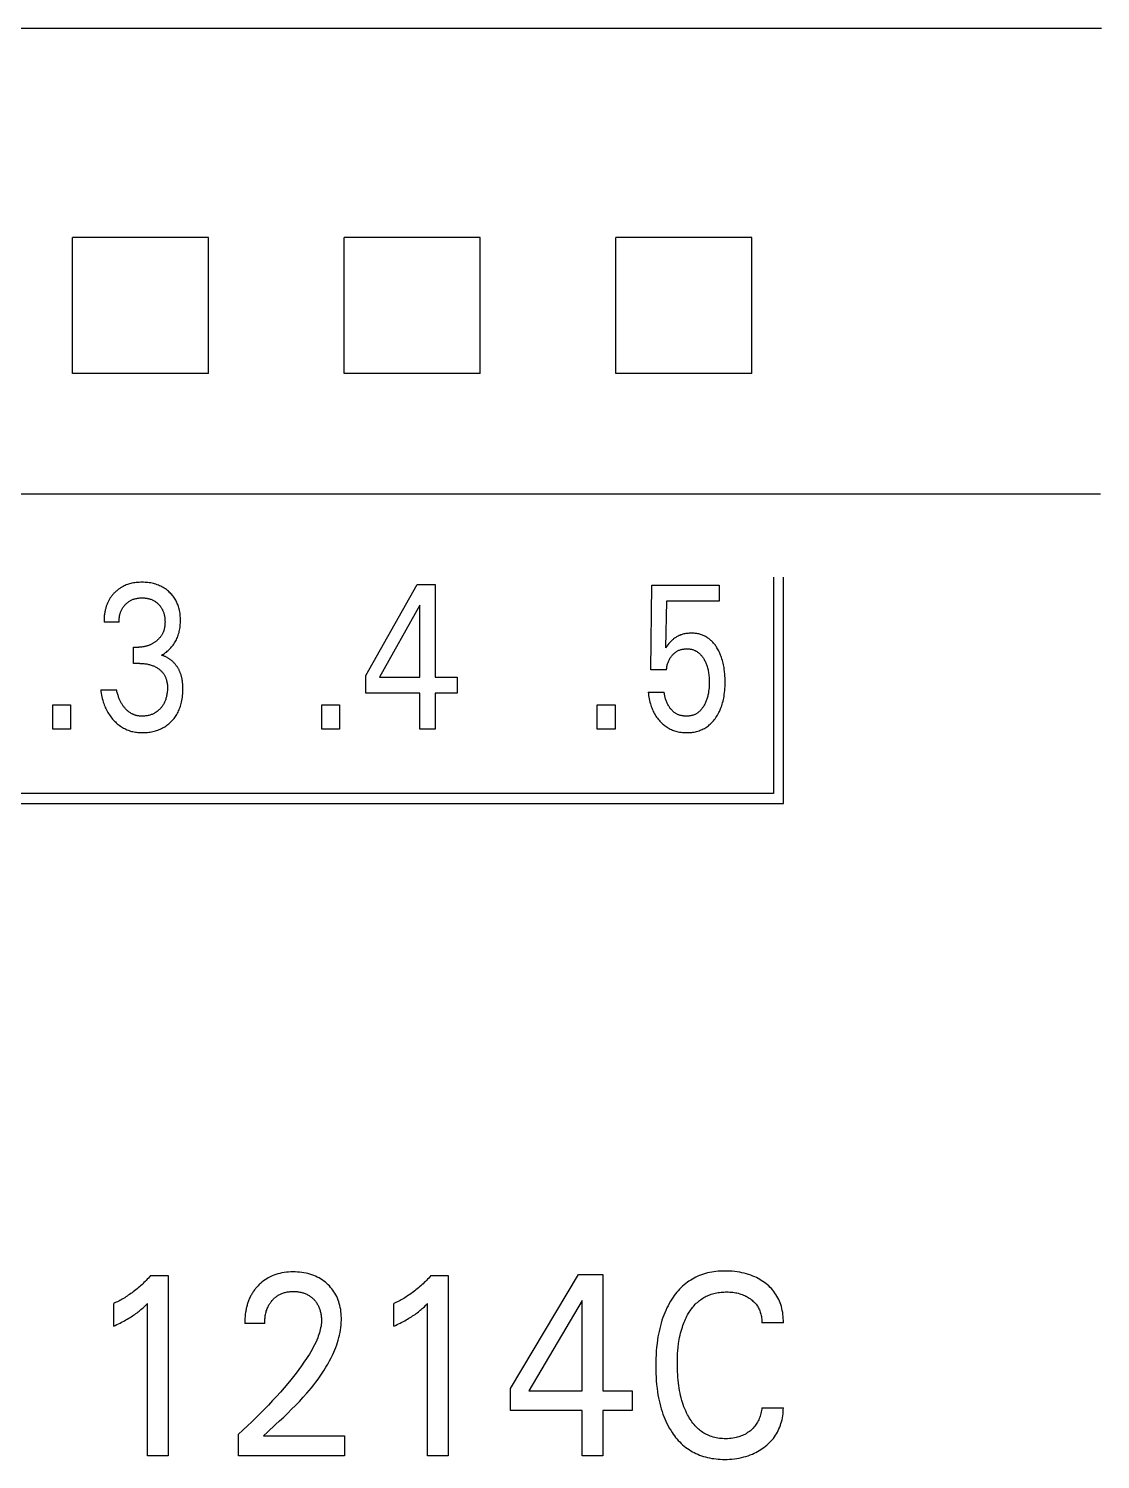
# Model space of a CAD drawing. Extents: x 867151 to 1787449, y -2071112 to -1028603.
# Drawn here: x 871199.21 to 871211.05, y -1032657.17 to -1032641.38 of the extents above; entities that cross this region are included whole.
import ezdxf

# ---------------------------------------------------------------- set-up
doc = ezdxf.new("R2010")
doc.units = 0
doc.header["$LTSCALE"] = 4
doc.header["$MEASUREMENT"] = 0
doc.layers.get('0').update_dxf_attribs({"linetype": 'CONTINUOUS'})
doc.layers.add('20000_FRONT_O', color=7, linetype='CONTINUOUS')

# ---------------------------------------------------------------- blocks, each defined once
blk = doc.blocks.new('CPU')
at = {"layer": '20000_FRONT_O', "color": 7, "linetype": 'Continuous'}
for p, q in [((82834.571, 11059.249), (82782.058, 11059.248)), ((82824.71, 11056.944), (82823.206, 11056.944)), ((82827.71, 11056.944), (82826.206, 11056.944)), ((82830.71, 11056.944), (82829.206, 11056.944)), ((82824.71, 11055.441), (82823.206, 11055.441)), ((82827.71, 11055.441), (82826.206, 11055.441)), ((82830.71, 11055.441), (82829.206, 11055.441)), ((82834.558, 11054.109), (82782.058, 11054.109)), ((82826.448, 11052.106), (82827.012, 11053.113)), ((82827.012, 11053.113), (82827.214, 11053.113)), ((82827.214, 11053.113), (82827.214, 11052.087)), ((82829.595, 11052.168), (82829.606, 11053.103)), ((82829.606, 11053.103), (82830.347, 11053.103)), ((82830.347, 11053.103), (82830.347, 11052.929)), ((82830.948, 11053.193), (82830.948, 11050.803)), ((82831.058, 11050.693), (82831.058, 11053.193)), ((82829.767, 11052.929), (82829.757, 11052.414)), ((82830.347, 11052.929), (82829.767, 11052.929)), ((82827.043, 11052.885), (82826.597, 11052.087)), ((82827.043, 11052.087), (82827.043, 11052.885)), ((82823.722, 11052.696), (82823.556, 11052.696)), ((82823.882, 11052.241), (82823.882, 11052.42)), ((82823.882, 11052.42), (82823.939, 11052.42)), ((82823.952, 11052.241), (82823.882, 11052.241)), ((82829.767, 11052.168), (82829.595, 11052.168)), ((82823.519, 11051.949), (82823.694, 11051.949)), ((82826.448, 11051.913), (82826.448, 11052.106)), ((82826.597, 11052.087), (82827.043, 11052.087)), ((82827.214, 11052.087), (82827.456, 11052.087)), ((82827.456, 11052.087), (82827.456, 11051.913)), ((82827.043, 11051.913), (82826.448, 11051.913)), ((82827.043, 11051.513), (82827.043, 11051.913)), ((82827.214, 11051.913), (82827.214, 11051.513)), ((82827.456, 11051.913), (82827.214, 11051.913)), ((82829.566, 11051.924), (82829.741, 11051.924)), ((82822.989, 11051.513), (82822.989, 11051.782)), ((82822.989, 11051.782), (82823.186, 11051.782)), ((82823.186, 11051.782), (82823.186, 11051.513)), ((82825.96, 11051.513), (82825.96, 11051.782)), ((82825.96, 11051.782), (82826.157, 11051.782)), ((82826.157, 11051.782), (82826.157, 11051.513)), ((82829.002, 11051.513), (82829.002, 11051.782)), ((82829.002, 11051.782), (82829.2, 11051.782)), ((82829.2, 11051.782), (82829.2, 11051.513)), ((82823.186, 11051.513), (82822.989, 11051.513)), ((82826.157, 11051.513), (82825.96, 11051.513)), ((82827.214, 11051.513), (82827.043, 11051.513)), ((82829.2, 11051.513), (82829.002, 11051.513)), ((82813.358, 11050.693), (82831.058, 11050.693)), ((82830.948, 11050.803), (82813.468, 11050.803)), ((82824.07, 11045.481), (82824.263, 11045.481)), ((82824.263, 11045.481), (82824.263, 11043.493)), ((82827.164, 11045.481), (82827.357, 11045.481)), ((82827.357, 11045.481), (82827.357, 11043.493)), ((82828.046, 11044.234), (82828.795, 11045.493)), ((82828.795, 11045.493), (82829.064, 11045.493)), ((82829.064, 11045.493), (82829.064, 11044.211)), ((82823.663, 11044.924), (82823.663, 11045.174)), ((82824.035, 11043.493), (82824.035, 11045.172)), ((82826.757, 11044.924), (82826.757, 11045.174)), ((82827.129, 11043.493), (82827.129, 11045.172)), ((82828.836, 11045.208), (82828.245, 11044.211)), ((82828.836, 11044.211), (82828.836, 11045.208)), ((82825.33, 11044.952), (82825.11, 11044.952)), ((82831.058, 11044.962), (82830.819, 11044.962)), ((82828.046, 11043.993), (82828.046, 11044.234)), ((82828.245, 11044.211), (82828.836, 11044.211)), ((82829.064, 11044.211), (82829.386, 11044.211)), ((82829.386, 11044.211), (82829.386, 11043.993)), ((82828.836, 11043.993), (82828.046, 11043.993)), ((82828.836, 11043.493), (82828.836, 11043.993)), ((82829.064, 11043.993), (82829.064, 11043.493)), ((82829.386, 11043.993), (82829.064, 11043.993)), ((82830.819, 11044.023), (82831.058, 11044.023)), ((82825.317, 11043.711), (82825.361, 11043.753)), ((82825.04, 11043.493), (82825.04, 11043.732)), ((82825.317, 11043.711), (82826.212, 11043.711)), ((82826.212, 11043.711), (82826.212, 11043.493)), ((82824.263, 11043.493), (82824.035, 11043.493)), ((82826.212, 11043.493), (82825.04, 11043.493)), ((82827.357, 11043.493), (82827.129, 11043.493)), ((82829.064, 11043.493), (82828.836, 11043.493))]:
    blk.add_line(p, q, dxfattribs=at)
for points in [[(82823.206, 11055.441), (82823.208, 11055.94), (82823.208, 11056.446), (82823.206, 11056.944)], [(82824.71, 11055.441), (82824.708, 11055.94), (82824.708, 11056.446), (82824.71, 11056.944)], [(82826.206, 11055.441), (82826.208, 11055.94), (82826.208, 11056.446), (82826.206, 11056.944)], [(82827.71, 11055.441), (82827.708, 11055.94), (82827.708, 11056.446), (82827.71, 11056.944)], [(82829.206, 11055.441), (82829.208, 11055.94), (82829.208, 11056.446), (82829.206, 11056.944)], [(82830.71, 11055.441), (82830.708, 11055.94), (82830.708, 11056.446), (82830.71, 11056.944)], [(82823.751, 11053.082), (82823.744, 11053.078), (82823.737, 11053.073), (82823.73, 11053.069), (82823.723, 11053.064), (82823.716, 11053.059), (82823.709, 11053.054), (82823.703, 11053.049), (82823.696, 11053.043), (82823.69, 11053.038), (82823.684, 11053.032), (82823.678, 11053.026), (82823.672, 11053.021), (82823.666, 11053.015), (82823.66, 11053.009), (82823.655, 11053.003), (82823.65, 11052.996), (82823.645, 11052.99), (82823.639, 11052.984), (82823.635, 11052.977), (82823.63, 11052.97), (82823.625, 11052.964), (82823.621, 11052.957), (82823.617, 11052.95), (82823.612, 11052.943), (82823.608, 11052.935), (82823.604, 11052.928), (82823.601, 11052.92), (82823.597, 11052.912), (82823.594, 11052.904), (82823.59, 11052.896), (82823.587, 11052.888), (82823.584, 11052.88), (82823.581, 11052.872), (82823.579, 11052.864), (82823.576, 11052.856), (82823.574, 11052.848), (82823.572, 11052.839), (82823.57, 11052.831), (82823.568, 11052.821), (82823.566, 11052.81), (82823.564, 11052.8), (82823.562, 11052.79), (82823.561, 11052.78), (82823.559, 11052.769), (82823.558, 11052.759), (82823.557, 11052.748), (82823.557, 11052.738), (82823.556, 11052.728), (82823.556, 11052.717), (82823.556, 11052.707), (82823.556, 11052.696)], [(82824.19, 11052.331), (82824.201, 11052.337), (82824.212, 11052.344), (82824.223, 11052.351), (82824.233, 11052.359), (82824.244, 11052.366), (82824.254, 11052.375), (82824.264, 11052.383), (82824.274, 11052.392), (82824.283, 11052.402), (82824.293, 11052.411), (82824.302, 11052.422), (82824.31, 11052.432), (82824.319, 11052.443), (82824.327, 11052.454), (82824.334, 11052.466), (82824.341, 11052.477), (82824.348, 11052.489), (82824.355, 11052.502), (82824.361, 11052.514), (82824.366, 11052.527), (82824.371, 11052.54), (82824.376, 11052.553), (82824.38, 11052.567), (82824.384, 11052.58), (82824.387, 11052.594), (82824.39, 11052.608), (82824.393, 11052.623), (82824.395, 11052.638), (82824.397, 11052.654), (82824.398, 11052.669), (82824.399, 11052.684), (82824.4, 11052.699), (82824.4, 11052.714), (82824.4, 11052.731), (82824.399, 11052.747), (82824.398, 11052.763), (82824.397, 11052.779), (82824.395, 11052.795), (82824.392, 11052.811), (82824.389, 11052.826), (82824.385, 11052.842), (82824.382, 11052.855), (82824.378, 11052.867), (82824.374, 11052.879), (82824.37, 11052.891), (82824.365, 11052.903), (82824.359, 11052.915), (82824.354, 11052.927), (82824.347, 11052.938), (82824.341, 11052.949), (82824.334, 11052.96), (82824.327, 11052.971), (82824.319, 11052.981), (82824.311, 11052.991), (82824.303, 11053.001), (82824.294, 11053.01), (82824.286, 11053.019), (82824.276, 11053.028), (82824.267, 11053.037), (82824.256, 11053.046), (82824.244, 11053.055), (82824.233, 11053.063), (82824.221, 11053.071), (82824.209, 11053.078), (82824.196, 11053.085), (82824.183, 11053.092), (82824.17, 11053.098), (82824.157, 11053.104), (82824.143, 11053.109), (82824.129, 11053.114), (82824.115, 11053.118), (82824.101, 11053.122), (82824.087, 11053.125), (82824.072, 11053.128), (82824.056, 11053.131), (82824.04, 11053.133), (82824.025, 11053.134), (82824.009, 11053.135), (82823.993, 11053.136), (82823.977, 11053.136), (82823.961, 11053.136), (82823.945, 11053.135), (82823.929, 11053.134), (82823.912, 11053.133), (82823.896, 11053.131), (82823.88, 11053.128), (82823.864, 11053.125), (82823.851, 11053.122), (82823.839, 11053.118), (82823.826, 11053.115), (82823.814, 11053.11), (82823.802, 11053.106), (82823.79, 11053.101), (82823.778, 11053.096), (82823.766, 11053.09), (82823.751, 11053.082)], [(82823.722, 11052.696), (82823.722, 11052.705), (82823.722, 11052.714), (82823.722, 11052.723), (82823.723, 11052.732), (82823.724, 11052.741), (82823.725, 11052.75), (82823.727, 11052.759), (82823.728, 11052.767), (82823.73, 11052.776), (82823.732, 11052.784), (82823.734, 11052.792), (82823.737, 11052.799), (82823.739, 11052.807), (82823.742, 11052.815), (82823.745, 11052.822), (82823.749, 11052.829), (82823.752, 11052.836), (82823.756, 11052.844), (82823.76, 11052.85), (82823.764, 11052.857), (82823.769, 11052.863), (82823.774, 11052.869), (82823.778, 11052.875), (82823.783, 11052.881), (82823.789, 11052.887), (82823.794, 11052.893), (82823.8, 11052.898), (82823.805, 11052.903), (82823.811, 11052.909), (82823.817, 11052.913), (82823.824, 11052.918), (82823.83, 11052.923), (82823.837, 11052.927), (82823.843, 11052.931), (82823.85, 11052.935), (82823.857, 11052.938), (82823.864, 11052.942), (82823.872, 11052.945), (82823.879, 11052.948), (82823.886, 11052.95), (82823.894, 11052.953), (82823.901, 11052.955), (82823.909, 11052.957), (82823.917, 11052.958), (82823.925, 11052.96), (82823.934, 11052.961), (82823.942, 11052.962), (82823.95, 11052.963), (82823.959, 11052.964), (82823.967, 11052.964), (82823.976, 11052.964), (82823.984, 11052.964), (82823.993, 11052.964), (82824.001, 11052.963), (82824.01, 11052.962), (82824.018, 11052.961), (82824.027, 11052.96), (82824.035, 11052.958), (82824.044, 11052.957), (82824.051, 11052.955), (82824.059, 11052.953), (82824.067, 11052.95), (82824.074, 11052.948), (82824.082, 11052.945), (82824.089, 11052.942), (82824.096, 11052.938), (82824.103, 11052.935), (82824.11, 11052.931), (82824.117, 11052.927), (82824.123, 11052.923), (82824.129, 11052.918), (82824.136, 11052.913), (82824.142, 11052.909), (82824.148, 11052.903), (82824.153, 11052.898), (82824.159, 11052.893), (82824.164, 11052.887), (82824.169, 11052.881), (82824.174, 11052.876), (82824.179, 11052.87), (82824.184, 11052.863), (82824.188, 11052.857), (82824.192, 11052.85), (82824.196, 11052.844), (82824.2, 11052.837), (82824.203, 11052.829), (82824.206, 11052.822), (82824.209, 11052.814), (82824.212, 11052.807), (82824.215, 11052.799), (82824.217, 11052.791), (82824.219, 11052.784), (82824.221, 11052.776), (82824.223, 11052.767), (82824.225, 11052.758), (82824.226, 11052.749), (82824.227, 11052.74), (82824.228, 11052.731), (82824.229, 11052.721), (82824.229, 11052.712), (82824.23, 11052.703), (82824.23, 11052.694)], [(82824.23, 11052.694), (82824.229, 11052.687), (82824.229, 11052.679), (82824.229, 11052.672), (82824.228, 11052.665), (82824.227, 11052.657), (82824.226, 11052.65), (82824.225, 11052.642), (82824.224, 11052.635), (82824.222, 11052.628), (82824.221, 11052.621), (82824.219, 11052.614), (82824.217, 11052.607), (82824.215, 11052.601), (82824.213, 11052.595), (82824.211, 11052.589), (82824.208, 11052.584), (82824.205, 11052.578), (82824.203, 11052.572), (82824.2, 11052.566), (82824.197, 11052.561), (82824.193, 11052.555), (82824.19, 11052.55), (82824.186, 11052.544), (82824.183, 11052.539), (82824.179, 11052.534), (82824.175, 11052.528), (82824.17, 11052.523), (82824.166, 11052.518), (82824.162, 11052.514), (82824.157, 11052.509), (82824.152, 11052.504), (82824.148, 11052.5), (82824.143, 11052.495), (82824.138, 11052.491), (82824.133, 11052.487), (82824.127, 11052.482), (82824.122, 11052.478), (82824.116, 11052.474), (82824.11, 11052.47), (82824.104, 11052.466), (82824.098, 11052.463), (82824.092, 11052.459), (82824.086, 11052.456), (82824.08, 11052.452), (82824.074, 11052.449), (82824.067, 11052.446), (82824.06, 11052.443), (82824.053, 11052.44), (82824.046, 11052.438), (82824.039, 11052.435), (82824.032, 11052.433), (82824.024, 11052.431), (82824.017, 11052.429), (82824.01, 11052.427), (82824.002, 11052.426), (82823.994, 11052.424), (82823.986, 11052.423), (82823.979, 11052.422), (82823.971, 11052.421), (82823.963, 11052.42), (82823.955, 11052.42), (82823.947, 11052.42), (82823.939, 11052.42)], [(82830.408, 11052.149), (82830.404, 11052.178), (82830.402, 11052.194), (82830.399, 11052.21), (82830.396, 11052.226), (82830.392, 11052.242), (82830.388, 11052.258), (82830.384, 11052.274), (82830.379, 11052.29), (82830.374, 11052.305), (82830.37, 11052.318), (82830.365, 11052.33), (82830.36, 11052.342), (82830.355, 11052.355), (82830.35, 11052.367), (82830.344, 11052.378), (82830.338, 11052.39), (82830.331, 11052.402), (82830.324, 11052.413), (82830.319, 11052.422), (82830.313, 11052.431), (82830.307, 11052.44), (82830.3, 11052.448), (82830.293, 11052.457), (82830.287, 11052.465), (82830.279, 11052.473), (82830.272, 11052.481), (82830.264, 11052.488), (82830.257, 11052.495), (82830.249, 11052.502), (82830.241, 11052.509), (82830.233, 11052.515), (82830.225, 11052.52), (82830.216, 11052.526), (82830.208, 11052.531), (82830.199, 11052.536), (82830.19, 11052.541), (82830.182, 11052.545), (82830.172, 11052.549), (82830.163, 11052.553), (82830.154, 11052.556), (82830.144, 11052.559), (82830.134, 11052.562), (82830.124, 11052.565), (82830.113, 11052.567), (82830.103, 11052.569), (82830.093, 11052.57), (82830.082, 11052.572), (82830.072, 11052.573), (82830.061, 11052.573), (82830.051, 11052.574), (82830.04, 11052.574), (82830.029, 11052.574), (82830.017, 11052.573), (82830.005, 11052.572), (82829.993, 11052.571), (82829.982, 11052.569), (82829.97, 11052.567), (82829.958, 11052.565), (82829.949, 11052.563), (82829.94, 11052.56), (82829.931, 11052.557), (82829.922, 11052.554), (82829.913, 11052.55), (82829.904, 11052.547), (82829.895, 11052.542), (82829.886, 11052.538), (82829.878, 11052.533), (82829.87, 11052.528), (82829.862, 11052.523), (82829.854, 11052.518), (82829.846, 11052.512), (82829.839, 11052.506), (82829.832, 11052.5), (82829.825, 11052.493), (82829.814, 11052.483), (82829.804, 11052.472), (82829.792, 11052.459), (82829.781, 11052.446), (82829.769, 11052.43), (82829.757, 11052.414)], [(82824.422, 11052.046), (82824.42, 11052.054), (82824.419, 11052.061), (82824.418, 11052.069), (82824.416, 11052.077), (82824.414, 11052.084), (82824.413, 11052.092), (82824.411, 11052.1), (82824.408, 11052.107), (82824.406, 11052.115), (82824.404, 11052.122), (82824.401, 11052.13), (82824.398, 11052.136), (82824.396, 11052.143), (82824.393, 11052.149), (82824.39, 11052.156), (82824.387, 11052.162), (82824.384, 11052.168), (82824.381, 11052.175), (82824.377, 11052.181), (82824.374, 11052.187), (82824.37, 11052.193), (82824.366, 11052.199), (82824.362, 11052.205), (82824.358, 11052.21), (82824.354, 11052.216), (82824.35, 11052.222), (82824.346, 11052.227), (82824.341, 11052.233), (82824.336, 11052.238), (82824.332, 11052.243), (82824.327, 11052.249), (82824.322, 11052.254), (82824.317, 11052.258), (82824.312, 11052.263), (82824.307, 11052.267), (82824.302, 11052.272), (82824.297, 11052.276), (82824.291, 11052.28), (82824.286, 11052.284), (82824.28, 11052.288), (82824.275, 11052.292), (82824.269, 11052.296), (82824.263, 11052.299), (82824.258, 11052.303), (82824.252, 11052.306), (82824.246, 11052.309), (82824.24, 11052.312), (82824.234, 11052.315), (82824.228, 11052.318), (82824.221, 11052.321), (82824.215, 11052.323), (82824.209, 11052.325), (82824.202, 11052.327), (82824.196, 11052.329), (82824.19, 11052.331)], [(82829.767, 11052.168), (82829.767, 11052.178), (82829.769, 11052.187), (82829.77, 11052.197), (82829.772, 11052.207), (82829.774, 11052.216), (82829.776, 11052.226), (82829.779, 11052.235), (82829.781, 11052.244), (82829.784, 11052.252), (82829.788, 11052.261), (82829.791, 11052.269), (82829.795, 11052.277), (82829.799, 11052.285), (82829.803, 11052.293), (82829.808, 11052.3), (82829.812, 11052.307), (82829.817, 11052.314), (82829.823, 11052.321), (82829.828, 11052.328), (82829.834, 11052.334), (82829.84, 11052.34), (82829.846, 11052.346), (82829.852, 11052.351), (82829.858, 11052.356), (82829.864, 11052.361), (82829.87, 11052.366), (82829.877, 11052.37), (82829.884, 11052.374), (82829.89, 11052.378), (82829.897, 11052.382), (82829.904, 11052.385), (82829.911, 11052.388), (82829.919, 11052.39), (82829.926, 11052.393), (82829.934, 11052.395), (82829.941, 11052.397), (82829.949, 11052.398), (82829.957, 11052.399), (82829.965, 11052.4), (82829.973, 11052.401), (82829.982, 11052.401), (82829.99, 11052.402), (82829.997, 11052.401), (82830.005, 11052.401), (82830.013, 11052.401), (82830.02, 11052.4), (82830.028, 11052.399), (82830.036, 11052.397), (82830.043, 11052.396), (82830.05, 11052.394), (82830.058, 11052.392), (82830.065, 11052.389), (82830.072, 11052.387), (82830.079, 11052.384), (82830.085, 11052.381), (82830.092, 11052.377), (82830.098, 11052.374), (82830.104, 11052.37), (82830.111, 11052.366), (82830.117, 11052.361), (82830.122, 11052.357), (82830.128, 11052.352), (82830.135, 11052.346), (82830.141, 11052.34), (82830.147, 11052.333), (82830.153, 11052.327), (82830.158, 11052.32), (82830.164, 11052.313), (82830.169, 11052.305), (82830.174, 11052.298), (82830.178, 11052.29), (82830.183, 11052.282), (82830.188, 11052.273), (82830.193, 11052.264), (82830.197, 11052.255), (82830.201, 11052.246), (82830.205, 11052.236), (82830.209, 11052.227), (82830.212, 11052.217), (82830.216, 11052.205), (82830.22, 11052.193), (82830.223, 11052.181), (82830.226, 11052.169), (82830.228, 11052.157), (82830.23, 11052.144), (82830.232, 11052.132), (82830.234, 11052.118), (82830.236, 11052.104), (82830.237, 11052.089), (82830.238, 11052.075), (82830.239, 11052.061), (82830.239, 11052.047), (82830.239, 11052.033), (82830.239, 11052.017), (82830.239, 11052.001), (82830.238, 11051.985), (82830.237, 11051.969), (82830.235, 11051.953)], [(82823.952, 11052.241), (82823.963, 11052.24), (82823.974, 11052.24), (82823.985, 11052.239), (82823.995, 11052.239), (82824.006, 11052.237), (82824.017, 11052.236), (82824.028, 11052.234), (82824.038, 11052.232), (82824.047, 11052.23), (82824.057, 11052.228), (82824.067, 11052.225), (82824.076, 11052.222), (82824.086, 11052.219), (82824.095, 11052.215), (82824.104, 11052.212), (82824.113, 11052.208), (82824.121, 11052.203), (82824.13, 11052.199), (82824.138, 11052.194), (82824.146, 11052.189), (82824.154, 11052.184), (82824.161, 11052.179), (82824.167, 11052.174), (82824.173, 11052.169), (82824.179, 11052.164), (82824.185, 11052.159), (82824.19, 11052.153), (82824.196, 11052.148), (82824.201, 11052.142), (82824.206, 11052.136), (82824.211, 11052.129), (82824.215, 11052.123), (82824.219, 11052.116), (82824.223, 11052.11), (82824.227, 11052.103), (82824.231, 11052.096), (82824.234, 11052.089), (82824.237, 11052.082), (82824.24, 11052.075), (82824.242, 11052.067), (82824.245, 11052.06), (82824.247, 11052.051), (82824.249, 11052.041), (82824.251, 11052.032), (82824.253, 11052.023), (82824.254, 11052.013), (82824.255, 11052.004), (82824.255, 11051.994), (82824.256, 11051.985), (82824.256, 11051.975), (82824.256, 11051.963), (82824.256, 11051.952), (82824.255, 11051.94), (82824.254, 11051.928), (82824.253, 11051.916), (82824.251, 11051.905), (82824.249, 11051.893), (82824.247, 11051.881), (82824.245, 11051.872), (82824.243, 11051.863), (82824.24, 11051.854), (82824.237, 11051.845), (82824.234, 11051.836), (82824.231, 11051.828), (82824.228, 11051.819), (82824.224, 11051.811), (82824.22, 11051.802), (82824.216, 11051.795), (82824.211, 11051.787), (82824.207, 11051.78), (82824.202, 11051.772), (82824.197, 11051.765), (82824.191, 11051.758), (82824.186, 11051.751), (82824.18, 11051.745), (82824.174, 11051.738), (82824.168, 11051.732), (82824.161, 11051.726), (82824.155, 11051.72), (82824.148, 11051.714), (82824.141, 11051.708), (82824.133, 11051.703), (82824.126, 11051.698), (82824.118, 11051.693), (82824.11, 11051.689), (82824.102, 11051.685), (82824.094, 11051.681), (82824.086, 11051.678), (82824.078, 11051.675), (82824.069, 11051.672), (82824.06, 11051.669), (82824.052, 11051.667), (82824.042, 11051.664), (82824.033, 11051.662), (82824.023, 11051.661), (82824.013, 11051.66), (82824.004, 11051.659), (82823.994, 11051.658), (82823.984, 11051.658), (82823.975, 11051.658)], [(82829.566, 11051.924), (82829.568, 11051.905), (82829.57, 11051.887), (82829.573, 11051.868), (82829.576, 11051.849), (82829.58, 11051.831), (82829.584, 11051.812), (82829.589, 11051.794), (82829.594, 11051.78), (82829.599, 11051.766), (82829.604, 11051.751), (82829.609, 11051.738), (82829.615, 11051.724), (82829.621, 11051.71), (82829.628, 11051.697), (82829.635, 11051.684), (82829.643, 11051.671), (82829.65, 11051.659), (82829.658, 11051.648), (82829.667, 11051.636), (82829.675, 11051.625), (82829.685, 11051.614), (82829.694, 11051.603), (82829.704, 11051.593), (82829.713, 11051.584), (82829.723, 11051.575), (82829.733, 11051.566), (82829.743, 11051.558), (82829.754, 11051.55), (82829.764, 11051.542), (82829.775, 11051.535), (82829.786, 11051.528), (82829.798, 11051.522), (82829.809, 11051.516), (82829.821, 11051.51), (82829.833, 11051.505), (82829.845, 11051.501), (82829.857, 11051.496), (82829.869, 11051.493), (82829.882, 11051.489), (82829.897, 11051.486), (82829.912, 11051.483), (82829.928, 11051.48), (82829.943, 11051.479), (82829.959, 11051.477), (82829.974, 11051.476), (82829.99, 11051.476), (82830.004, 11051.476), (82830.018, 11051.477), (82830.031, 11051.478), (82830.045, 11051.479), (82830.059, 11051.481), (82830.073, 11051.483), (82830.086, 11051.486), (82830.1, 11051.489), (82830.113, 11051.493), (82830.126, 11051.497), (82830.138, 11051.502), (82830.15, 11051.506), (82830.162, 11051.512), (82830.173, 11051.517), (82830.185, 11051.523), (82830.196, 11051.53), (82830.207, 11051.537), (82830.218, 11051.544), (82830.229, 11051.552), (82830.239, 11051.561), (82830.249, 11051.57), (82830.259, 11051.579), (82830.269, 11051.588), (82830.278, 11051.598), (82830.287, 11051.608), (82830.295, 11051.619), (82830.304, 11051.629), (82830.313, 11051.642), (82830.322, 11051.656), (82830.33, 11051.669), (82830.338, 11051.683), (82830.345, 11051.697), (82830.352, 11051.711), (82830.359, 11051.726), (82830.365, 11051.74), (82830.371, 11051.757), (82830.377, 11051.773), (82830.382, 11051.79), (82830.387, 11051.806), (82830.391, 11051.823), (82830.395, 11051.84), (82830.399, 11051.857), (82830.402, 11051.874), (82830.405, 11051.896), (82830.408, 11051.919), (82830.41, 11051.941), (82830.412, 11051.963), (82830.413, 11051.986), (82830.414, 11052.008), (82830.414, 11052.031), (82830.414, 11052.054), (82830.413, 11052.078), (82830.412, 11052.102), (82830.41, 11052.125), (82830.408, 11052.149)], [(82823.519, 11051.949), (82823.522, 11051.93), (82823.525, 11051.91), (82823.529, 11051.891), (82823.533, 11051.871), (82823.537, 11051.852), (82823.543, 11051.833), (82823.548, 11051.814), (82823.553, 11051.799), (82823.559, 11051.784), (82823.564, 11051.77), (82823.57, 11051.755), (82823.577, 11051.741), (82823.584, 11051.727), (82823.591, 11051.713), (82823.599, 11051.699), (82823.606, 11051.686), (82823.615, 11051.674), (82823.623, 11051.661), (82823.632, 11051.649), (82823.641, 11051.637), (82823.651, 11051.626), (82823.661, 11051.615), (82823.671, 11051.604), (82823.681, 11051.594), (82823.691, 11051.584), (82823.702, 11051.575), (82823.713, 11051.565), (82823.724, 11051.557), (82823.736, 11051.548), (82823.748, 11051.54), (82823.76, 11051.533), (82823.771, 11051.526), (82823.784, 11051.52), (82823.796, 11051.514), (82823.808, 11051.508), (82823.821, 11051.503), (82823.834, 11051.498), (82823.847, 11051.494), (82823.86, 11051.49), (82823.874, 11051.487), (82823.888, 11051.484), (82823.902, 11051.482), (82823.916, 11051.48), (82823.93, 11051.478), (82823.944, 11051.477), (82823.959, 11051.477), (82823.973, 11051.476), (82823.988, 11051.476), (82824.004, 11051.477), (82824.019, 11051.478), (82824.035, 11051.479), (82824.05, 11051.481), (82824.065, 11051.483), (82824.08, 11051.486), (82824.095, 11051.489), (82824.109, 11051.492), (82824.123, 11051.496), (82824.136, 11051.5), (82824.15, 11051.505), (82824.163, 11051.51), (82824.176, 11051.515), (82824.189, 11051.521), (82824.201, 11051.528), (82824.214, 11051.534), (82824.226, 11051.541), (82824.237, 11051.549), (82824.249, 11051.557), (82824.26, 11051.565), (82824.271, 11051.574), (82824.281, 11051.583), (82824.291, 11051.592), (82824.301, 11051.602), (82824.311, 11051.612), (82824.32, 11051.622), (82824.329, 11051.633), (82824.337, 11051.644), (82824.345, 11051.655), (82824.353, 11051.666), (82824.36, 11051.678), (82824.367, 11051.69), (82824.374, 11051.703), (82824.38, 11051.716), (82824.386, 11051.729), (82824.391, 11051.743), (82824.396, 11051.757), (82824.401, 11051.77), (82824.405, 11051.784), (82824.409, 11051.798), (82824.412, 11051.813), (82824.416, 11051.831), (82824.419, 11051.849), (82824.422, 11051.867), (82824.424, 11051.886), (82824.426, 11051.904), (82824.427, 11051.922), (82824.427, 11051.941), (82824.427, 11051.959), (82824.427, 11051.977), (82824.427, 11051.994), (82824.425, 11052.011), (82824.424, 11052.029), (82824.422, 11052.046)], [(82823.975, 11051.658), (82823.968, 11051.658), (82823.961, 11051.658), (82823.954, 11051.659), (82823.948, 11051.659), (82823.941, 11051.66), (82823.934, 11051.661), (82823.927, 11051.662), (82823.921, 11051.663), (82823.914, 11051.665), (82823.907, 11051.667), (82823.902, 11051.668), (82823.896, 11051.67), (82823.89, 11051.672), (82823.884, 11051.675), (82823.879, 11051.677), (82823.873, 11051.679), (82823.868, 11051.682), (82823.863, 11051.685), (82823.857, 11051.688), (82823.852, 11051.691), (82823.847, 11051.694), (82823.841, 11051.698), (82823.835, 11051.702), (82823.83, 11051.706), (82823.824, 11051.71), (82823.819, 11051.715), (82823.813, 11051.72), (82823.808, 11051.724), (82823.803, 11051.729), (82823.798, 11051.734), (82823.793, 11051.739), (82823.788, 11051.745), (82823.783, 11051.751), (82823.778, 11051.757), (82823.773, 11051.764), (82823.768, 11051.77), (82823.763, 11051.777), (82823.759, 11051.783), (82823.755, 11051.79), (82823.75, 11051.797), (82823.746, 11051.804), (82823.742, 11051.812), (82823.738, 11051.819), (82823.734, 11051.827), (82823.731, 11051.835), (82823.727, 11051.843), (82823.724, 11051.851), (82823.721, 11051.859), (82823.717, 11051.867), (82823.714, 11051.877), (82823.711, 11051.887), (82823.707, 11051.897), (82823.704, 11051.908), (82823.702, 11051.918), (82823.699, 11051.928), (82823.697, 11051.939), (82823.694, 11051.949)], [(82830.235, 11051.953), (82830.232, 11051.933), (82830.231, 11051.922), (82830.229, 11051.911), (82830.227, 11051.9), (82830.224, 11051.89), (82830.222, 11051.879), (82830.219, 11051.868), (82830.216, 11051.857), (82830.213, 11051.847), (82830.209, 11051.837), (82830.206, 11051.827), (82830.202, 11051.818), (82830.198, 11051.809), (82830.194, 11051.799), (82830.189, 11051.79), (82830.184, 11051.781), (82830.179, 11051.772), (82830.175, 11051.765), (82830.171, 11051.758), (82830.166, 11051.752), (82830.161, 11051.745), (82830.156, 11051.738), (82830.151, 11051.732), (82830.146, 11051.726), (82830.141, 11051.72), (82830.135, 11051.714), (82830.129, 11051.709), (82830.124, 11051.704), (82830.118, 11051.7), (82830.113, 11051.696), (82830.107, 11051.692), (82830.102, 11051.688), (82830.096, 11051.685), (82830.09, 11051.681), (82830.084, 11051.678), (82830.078, 11051.675), (82830.072, 11051.673), (82830.066, 11051.67), (82830.058, 11051.668), (82830.051, 11051.666), (82830.043, 11051.664), (82830.036, 11051.662), (82830.028, 11051.661), (82830.021, 11051.66), (82830.013, 11051.659), (82830.005, 11051.658), (82829.997, 11051.658), (82829.99, 11051.658), (82829.982, 11051.658), (82829.975, 11051.658), (82829.968, 11051.658), (82829.96, 11051.659), (82829.953, 11051.66), (82829.946, 11051.661), (82829.939, 11051.662), (82829.931, 11051.664), (82829.924, 11051.665), (82829.917, 11051.667), (82829.91, 11051.67), (82829.904, 11051.672), (82829.897, 11051.674), (82829.89, 11051.677), (82829.884, 11051.68), (82829.877, 11051.684), (82829.871, 11051.687), (82829.865, 11051.691), (82829.858, 11051.696), (82829.852, 11051.7), (82829.846, 11051.705), (82829.84, 11051.71), (82829.835, 11051.715), (82829.829, 11051.72), (82829.824, 11051.726), (82829.819, 11051.732), (82829.814, 11051.738), (82829.809, 11051.744), (82829.805, 11051.75), (82829.8, 11051.756), (82829.796, 11051.763), (82829.792, 11051.769), (82829.788, 11051.776), (82829.783, 11051.785), (82829.779, 11051.793), (82829.774, 11051.802), (82829.77, 11051.811), (82829.767, 11051.82), (82829.763, 11051.829), (82829.76, 11051.839), (82829.757, 11051.848), (82829.754, 11051.857), (82829.752, 11051.867), (82829.749, 11051.876), (82829.747, 11051.886), (82829.745, 11051.895), (82829.744, 11051.905), (82829.742, 11051.914), (82829.741, 11051.924)], [(82824.07, 11045.481), (82824.058, 11045.468), (82824.047, 11045.455), (82824.034, 11045.442), (82824.022, 11045.429), (82824.01, 11045.417), (82823.997, 11045.405), (82823.985, 11045.392), (82823.972, 11045.38), (82823.959, 11045.369), (82823.946, 11045.357), (82823.933, 11045.346), (82823.92, 11045.335), (82823.906, 11045.324), (82823.893, 11045.314), (82823.879, 11045.303), (82823.866, 11045.293), (82823.852, 11045.283), (82823.838, 11045.273), (82823.824, 11045.264), (82823.81, 11045.254), (82823.797, 11045.246), (82823.784, 11045.238), (82823.771, 11045.23), (82823.758, 11045.222), (82823.744, 11045.215), (82823.731, 11045.208), (82823.718, 11045.2), (82823.704, 11045.193), (82823.69, 11045.187), (82823.677, 11045.18), (82823.663, 11045.174)], [(82825.361, 11043.753), (82825.451, 11043.836), (82825.495, 11043.878), (82825.54, 11043.92), (82825.584, 11043.963), (82825.627, 11044.006), (82825.67, 11044.049), (82825.713, 11044.093), (82825.754, 11044.138), (82825.795, 11044.183), (82825.821, 11044.213), (82825.846, 11044.244), (82825.871, 11044.275), (82825.895, 11044.306), (82825.919, 11044.338), (82825.942, 11044.37), (82825.965, 11044.403), (82825.986, 11044.436), (82826.007, 11044.47), (82826.027, 11044.504), (82826.046, 11044.539), (82826.064, 11044.574), (82826.082, 11044.61), (82826.093, 11044.636), (82826.104, 11044.663), (82826.115, 11044.689), (82826.125, 11044.716), (82826.134, 11044.743), (82826.142, 11044.77), (82826.15, 11044.797), (82826.156, 11044.825), (82826.162, 11044.852), (82826.167, 11044.88), (82826.171, 11044.908), (82826.174, 11044.936), (82826.176, 11044.964), (82826.177, 11044.992), (82826.177, 11045.015), (82826.176, 11045.038), (82826.175, 11045.061), (82826.172, 11045.085), (82826.169, 11045.107), (82826.164, 11045.13), (82826.159, 11045.153), (82826.154, 11045.173), (82826.148, 11045.193), (82826.141, 11045.212), (82826.133, 11045.232), (82826.125, 11045.25), (82826.116, 11045.269), (82826.106, 11045.287), (82826.095, 11045.304), (82826.083, 11045.32), (82826.071, 11045.336), (82826.058, 11045.352), (82826.045, 11045.367), (82826.031, 11045.381), (82826.016, 11045.395), (82826, 11045.408), (82825.983, 11045.421), (82825.966, 11045.434), (82825.948, 11045.445), (82825.93, 11045.456), (82825.911, 11045.466), (82825.891, 11045.475), (82825.871, 11045.483), (82825.85, 11045.491), (82825.829, 11045.497), (82825.808, 11045.503), (82825.787, 11045.508), (82825.763, 11045.513), (82825.739, 11045.516), (82825.716, 11045.519), (82825.692, 11045.521), (82825.668, 11045.522), (82825.644, 11045.522), (82825.619, 11045.522), (82825.594, 11045.521), (82825.57, 11045.518), (82825.545, 11045.515), (82825.521, 11045.511), (82825.497, 11045.506), (82825.475, 11045.501), (82825.453, 11045.494), (82825.432, 11045.486), (82825.411, 11045.478), (82825.391, 11045.468), (82825.37, 11045.458), (82825.352, 11045.447), (82825.334, 11045.436), (82825.317, 11045.423), (82825.3, 11045.41), (82825.283, 11045.396)], [(82827.164, 11045.481), (82827.152, 11045.468), (82827.141, 11045.455), (82827.128, 11045.442), (82827.116, 11045.429), (82827.104, 11045.417), (82827.091, 11045.405), (82827.079, 11045.392), (82827.066, 11045.38), (82827.053, 11045.369), (82827.04, 11045.357), (82827.027, 11045.346), (82827.014, 11045.335), (82827, 11045.324), (82826.987, 11045.314), (82826.973, 11045.303), (82826.96, 11045.293), (82826.946, 11045.283), (82826.932, 11045.273), (82826.918, 11045.264), (82826.904, 11045.254), (82826.891, 11045.246), (82826.878, 11045.238), (82826.865, 11045.23), (82826.852, 11045.222), (82826.838, 11045.215), (82826.825, 11045.208), (82826.812, 11045.2), (82826.798, 11045.193), (82826.784, 11045.187), (82826.771, 11045.18), (82826.757, 11045.174)], [(82831.058, 11044.962), (82831.058, 11044.985), (82831.057, 11045.008), (82831.056, 11045.03), (82831.053, 11045.053), (82831.05, 11045.075), (82831.046, 11045.097), (82831.041, 11045.12), (82831.035, 11045.141), (82831.029, 11045.161), (82831.022, 11045.18), (82831.014, 11045.2), (82831.006, 11045.218), (82830.997, 11045.237), (82830.987, 11045.255), (82830.976, 11045.272), (82830.965, 11045.289), (82830.953, 11045.306), (82830.94, 11045.322), (82830.926, 11045.338), (82830.911, 11045.352), (82830.896, 11045.367), (82830.881, 11045.38), (82830.865, 11045.394), (82830.848, 11045.406), (82830.831, 11045.418), (82830.814, 11045.429), (82830.796, 11045.44), (82830.778, 11045.45), (82830.76, 11045.459), (82830.741, 11045.468), (82830.722, 11045.476), (82830.698, 11045.485), (82830.674, 11045.494), (82830.65, 11045.501), (82830.625, 11045.508), (82830.6, 11045.513), (82830.575, 11045.518), (82830.548, 11045.523), (82830.52, 11045.526), (82830.492, 11045.529), (82830.464, 11045.531), (82830.437, 11045.532), (82830.409, 11045.532), (82830.385, 11045.532), (82830.361, 11045.531), (82830.337, 11045.529), (82830.313, 11045.527), (82830.29, 11045.524), (82830.266, 11045.52), (82830.243, 11045.516), (82830.22, 11045.511), (82830.196, 11045.505), (82830.174, 11045.498), (82830.153, 11045.491), (82830.132, 11045.483), (82830.112, 11045.474), (82830.092, 11045.465), (82830.072, 11045.455), (82830.053, 11045.444), (82830.034, 11045.433), (82830.015, 11045.421), (82829.997, 11045.408), (82829.98, 11045.395), (82829.962, 11045.38), (82829.945, 11045.365), (82829.928, 11045.349), (82829.912, 11045.332), (82829.896, 11045.315), (82829.881, 11045.298), (82829.867, 11045.28), (82829.853, 11045.261), (82829.839, 11045.242), (82829.827, 11045.223), (82829.812, 11045.199), (82829.797, 11045.174), (82829.784, 11045.149), (82829.771, 11045.124), (82829.759, 11045.098), (82829.748, 11045.072), (82829.737, 11045.045), (82829.728, 11045.019), (82829.717, 11044.989), (82829.708, 11044.958), (82829.7, 11044.928), (82829.692, 11044.897), (82829.685, 11044.866), (82829.679, 11044.835), (82829.673, 11044.804), (82829.668, 11044.772), (82829.663, 11044.731), (82829.658, 11044.69), (82829.654, 11044.649), (82829.652, 11044.607), (82829.65, 11044.566), (82829.649, 11044.525), (82829.648, 11044.483)], [(82825.283, 11045.396), (82825.274, 11045.387), (82825.264, 11045.378), (82825.257, 11045.37), (82825.25, 11045.363), (82825.243, 11045.355), (82825.236, 11045.347), (82825.23, 11045.34), (82825.223, 11045.331), (82825.217, 11045.323), (82825.211, 11045.315), (82825.205, 11045.306), (82825.199, 11045.298), (82825.194, 11045.289), (82825.188, 11045.28), (82825.183, 11045.271), (82825.178, 11045.262), (82825.173, 11045.253), (82825.169, 11045.243), (82825.164, 11045.233), (82825.16, 11045.223), (82825.156, 11045.214), (82825.152, 11045.203), (82825.148, 11045.193), (82825.144, 11045.183), (82825.141, 11045.173), (82825.138, 11045.163), (82825.135, 11045.152), (82825.132, 11045.142), (82825.129, 11045.131), (82825.127, 11045.121), (82825.124, 11045.109), (82825.122, 11045.097), (82825.12, 11045.085), (82825.118, 11045.073), (82825.116, 11045.061), (82825.115, 11045.049), (82825.114, 11045.037), (82825.113, 11045.025), (82825.112, 11045.013), (82825.111, 11045.001), (82825.11, 11044.989), (82825.11, 11044.977), (82825.11, 11044.965), (82825.11, 11044.952)], [(82823.663, 11044.924), (82823.68, 11044.932), (82823.698, 11044.941), (82823.715, 11044.949), (82823.733, 11044.958), (82823.75, 11044.967), (82823.767, 11044.976), (82823.783, 11044.984), (82823.798, 11044.992), (82823.813, 11045.001), (82823.828, 11045.01), (82823.843, 11045.019), (82823.857, 11045.028), (82823.87, 11045.036), (82823.883, 11045.045), (82823.896, 11045.054), (82823.908, 11045.063), (82823.92, 11045.072), (82823.933, 11045.081), (82823.943, 11045.09), (82823.954, 11045.099), (82823.964, 11045.107), (82823.976, 11045.117), (82823.987, 11045.127), (82823.999, 11045.138), (82824.017, 11045.155), (82824.035, 11045.172)], [(82825.33, 11044.952), (82825.33, 11044.965), (82825.331, 11044.978), (82825.331, 11044.991), (82825.332, 11045.004), (82825.334, 11045.016), (82825.335, 11045.029), (82825.337, 11045.042), (82825.34, 11045.054), (82825.342, 11045.066), (82825.345, 11045.077), (82825.348, 11045.088), (82825.352, 11045.099), (82825.355, 11045.109), (82825.359, 11045.12), (82825.364, 11045.13), (82825.369, 11045.141), (82825.373, 11045.149), (82825.377, 11045.158), (82825.382, 11045.166), (82825.387, 11045.174), (82825.393, 11045.182), (82825.398, 11045.19), (82825.404, 11045.197), (82825.41, 11045.205), (82825.416, 11045.212), (82825.423, 11045.219), (82825.429, 11045.225), (82825.436, 11045.231), (82825.443, 11045.238), (82825.45, 11045.243), (82825.457, 11045.249), (82825.465, 11045.255), (82825.472, 11045.26), (82825.48, 11045.265), (82825.488, 11045.269), (82825.496, 11045.274), (82825.504, 11045.278), (82825.512, 11045.281), (82825.521, 11045.285), (82825.529, 11045.288), (82825.538, 11045.291), (82825.547, 11045.294), (82825.556, 11045.296), (82825.566, 11045.299), (82825.577, 11045.301), (82825.588, 11045.303), (82825.599, 11045.304), (82825.61, 11045.305), (82825.621, 11045.306), (82825.632, 11045.307), (82825.644, 11045.307), (82825.654, 11045.307), (82825.665, 11045.306), (82825.676, 11045.306), (82825.687, 11045.305), (82825.697, 11045.304), (82825.708, 11045.302), (82825.719, 11045.3), (82825.729, 11045.298), (82825.739, 11045.296), (82825.748, 11045.293), (82825.758, 11045.29), (82825.767, 11045.287), (82825.776, 11045.283), (82825.785, 11045.279), (82825.794, 11045.275), (82825.803, 11045.271), (82825.812, 11045.266), (82825.82, 11045.261), (82825.828, 11045.256), (82825.836, 11045.251), (82825.843, 11045.245), (82825.851, 11045.239), (82825.858, 11045.233), (82825.865, 11045.226), (82825.872, 11045.22), (82825.878, 11045.213), (82825.884, 11045.206), (82825.89, 11045.199), (82825.896, 11045.191), (82825.901, 11045.184), (82825.907, 11045.176), (82825.911, 11045.168), (82825.916, 11045.16), (82825.921, 11045.152), (82825.925, 11045.143), (82825.929, 11045.134), (82825.932, 11045.125), (82825.936, 11045.116), (82825.939, 11045.107), (82825.942, 11045.097), (82825.944, 11045.088), (82825.947, 11045.079), (82825.949, 11045.068), (82825.951, 11045.057), (82825.953, 11045.046), (82825.954, 11045.035), (82825.955, 11045.025), (82825.956, 11045.014), (82825.957, 11045.003), (82825.957, 11044.992), (82825.957, 11044.981)], [(82826.757, 11044.924), (82826.774, 11044.932), (82826.792, 11044.941), (82826.809, 11044.949), (82826.827, 11044.958), (82826.844, 11044.967), (82826.861, 11044.976), (82826.876, 11044.984), (82826.892, 11044.992), (82826.907, 11045.001), (82826.922, 11045.01), (82826.936, 11045.019), (82826.951, 11045.028), (82826.964, 11045.036), (82826.977, 11045.045), (82826.99, 11045.054), (82827.002, 11045.063), (82827.014, 11045.072), (82827.027, 11045.081), (82827.037, 11045.09), (82827.048, 11045.099), (82827.058, 11045.107), (82827.07, 11045.117), (82827.081, 11045.127), (82827.093, 11045.138), (82827.111, 11045.155), (82827.129, 11045.172)], [(82829.895, 11044.688), (82829.901, 11044.731), (82829.904, 11044.754), (82829.908, 11044.777), (82829.912, 11044.8), (82829.917, 11044.823), (82829.922, 11044.846), (82829.928, 11044.869), (82829.935, 11044.892), (82829.942, 11044.914), (82829.947, 11044.932), (82829.954, 11044.949), (82829.961, 11044.966), (82829.968, 11044.983), (82829.975, 11045), (82829.983, 11045.017), (82829.992, 11045.034), (82830, 11045.05), (82830.01, 11045.066), (82830.018, 11045.079), (82830.027, 11045.092), (82830.035, 11045.105), (82830.045, 11045.118), (82830.054, 11045.13), (82830.064, 11045.142), (82830.075, 11045.154), (82830.085, 11045.165), (82830.096, 11045.176), (82830.108, 11045.186), (82830.119, 11045.197), (82830.131, 11045.206), (82830.143, 11045.215), (82830.155, 11045.223), (82830.167, 11045.231), (82830.18, 11045.239), (82830.193, 11045.246), (82830.206, 11045.253), (82830.219, 11045.259), (82830.233, 11045.265), (82830.247, 11045.27), (82830.26, 11045.275), (82830.276, 11045.28), (82830.291, 11045.284), (82830.306, 11045.288), (82830.322, 11045.291), (82830.338, 11045.294), (82830.353, 11045.296), (82830.369, 11045.298), (82830.385, 11045.299), (82830.401, 11045.3), (82830.417, 11045.301), (82830.433, 11045.301), (82830.449, 11045.301), (82830.466, 11045.3), (82830.482, 11045.299), (82830.498, 11045.297), (82830.515, 11045.295), (82830.531, 11045.293), (82830.545, 11045.29), (82830.56, 11045.286), (82830.575, 11045.282), (82830.589, 11045.278), (82830.603, 11045.273), (82830.617, 11045.267), (82830.631, 11045.261), (82830.644, 11045.255), (82830.656, 11045.248), (82830.669, 11045.241), (82830.681, 11045.233), (82830.693, 11045.225), (82830.703, 11045.217), (82830.713, 11045.209), (82830.722, 11045.201), (82830.731, 11045.193), (82830.74, 11045.184), (82830.748, 11045.175), (82830.756, 11045.165), (82830.763, 11045.155), (82830.77, 11045.145), (82830.776, 11045.135), (82830.782, 11045.124), (82830.788, 11045.113), (82830.793, 11045.102), (82830.798, 11045.091), (82830.802, 11045.079), (82830.805, 11045.068), (82830.809, 11045.055), (82830.812, 11045.042), (82830.815, 11045.029), (82830.817, 11045.016), (82830.818, 11045.002), (82830.819, 11044.989), (82830.819, 11044.976), (82830.819, 11044.962)], [(82825.957, 11044.981), (82825.956, 11044.962), (82825.954, 11044.943), (82825.952, 11044.924), (82825.948, 11044.905), (82825.944, 11044.887), (82825.94, 11044.868), (82825.934, 11044.85), (82825.929, 11044.831), (82825.922, 11044.813), (82825.916, 11044.795), (82825.905, 11044.768), (82825.893, 11044.742), (82825.88, 11044.716), (82825.867, 11044.69), (82825.853, 11044.664), (82825.838, 11044.639), (82825.823, 11044.615), (82825.808, 11044.59), (82825.792, 11044.566), (82825.764, 11044.525), (82825.736, 11044.485), (82825.707, 11044.445), (82825.678, 11044.406), (82825.648, 11044.368), (82825.617, 11044.33), (82825.586, 11044.292), (82825.544, 11044.243), (82825.503, 11044.195), (82825.46, 11044.148), (82825.417, 11044.101), (82825.372, 11044.053), (82825.327, 11044.006), (82825.281, 11043.96), (82825.235, 11043.914), (82825.187, 11043.868), (82825.139, 11043.822), (82825.089, 11043.777), (82825.04, 11043.732)], [(82830.819, 11044.023), (82830.818, 11044.007), (82830.815, 11043.992), (82830.813, 11043.977), (82830.809, 11043.961), (82830.806, 11043.946), (82830.801, 11043.931), (82830.796, 11043.917), (82830.791, 11043.903), (82830.786, 11043.89), (82830.78, 11043.878), (82830.773, 11043.865), (82830.766, 11043.853), (82830.758, 11043.841), (82830.75, 11043.829), (82830.742, 11043.818), (82830.733, 11043.808), (82830.724, 11043.797), (82830.714, 11043.787), (82830.704, 11043.778), (82830.693, 11043.769), (82830.682, 11043.76), (82830.67, 11043.752), (82830.658, 11043.744), (82830.646, 11043.736), (82830.633, 11043.729), (82830.62, 11043.722), (82830.607, 11043.716), (82830.593, 11043.711), (82830.578, 11043.705), (82830.564, 11043.701), (82830.549, 11043.697), (82830.535, 11043.693), (82830.52, 11043.69), (82830.5, 11043.687), (82830.481, 11043.684), (82830.461, 11043.682), (82830.442, 11043.681), (82830.422, 11043.681), (82830.404, 11043.681), (82830.387, 11043.682), (82830.369, 11043.683), (82830.351, 11043.685), (82830.334, 11043.688), (82830.316, 11043.691), (82830.299, 11043.695), (82830.282, 11043.699), (82830.265, 11043.704), (82830.249, 11043.71), (82830.235, 11043.716), (82830.221, 11043.722), (82830.207, 11043.729), (82830.194, 11043.736), (82830.181, 11043.743), (82830.168, 11043.751), (82830.155, 11043.76), (82830.143, 11043.769), (82830.131, 11043.778), (82830.119, 11043.788), (82830.108, 11043.798), (82830.095, 11043.811), (82830.083, 11043.824), (82830.071, 11043.838), (82830.059, 11043.852), (82830.048, 11043.867), (82830.038, 11043.882), (82830.028, 11043.897), (82830.018, 11043.913), (82830.009, 11043.929), (82830, 11043.945), (82829.989, 11043.967), (82829.979, 11043.989), (82829.969, 11044.011), (82829.96, 11044.034), (82829.952, 11044.057), (82829.944, 11044.08), (82829.937, 11044.104), (82829.93, 11044.131), (82829.923, 11044.158), (82829.917, 11044.185), (82829.912, 11044.212), (82829.907, 11044.239), (82829.903, 11044.267), (82829.9, 11044.294), (82829.896, 11044.326), (82829.893, 11044.357), (82829.891, 11044.389), (82829.889, 11044.421), (82829.888, 11044.452), (82829.887, 11044.484), (82829.887, 11044.516), (82829.887, 11044.55), (82829.888, 11044.585), (82829.89, 11044.619), (82829.892, 11044.654), (82829.895, 11044.688)], [(82829.648, 11044.483), (82829.649, 11044.442), (82829.65, 11044.401), (82829.652, 11044.36), (82829.654, 11044.319), (82829.658, 11044.278), (82829.663, 11044.237), (82829.668, 11044.197), (82829.673, 11044.165), (82829.679, 11044.134), (82829.685, 11044.104), (82829.692, 11044.073), (82829.7, 11044.042), (82829.709, 11044.012), (82829.718, 11043.982), (82829.728, 11043.952), (82829.738, 11043.926), (82829.749, 11043.9), (82829.76, 11043.874), (82829.772, 11043.848), (82829.785, 11043.823), (82829.798, 11043.799), (82829.813, 11043.774), (82829.828, 11043.75), (82829.841, 11043.732), (82829.854, 11043.714), (82829.868, 11043.696), (82829.882, 11043.678), (82829.897, 11043.661), (82829.913, 11043.645), (82829.929, 11043.629), (82829.945, 11043.614), (82829.963, 11043.599), (82829.98, 11043.585), (82829.998, 11043.572), (82830.016, 11043.56), (82830.034, 11043.548), (82830.053, 11043.537), (82830.073, 11043.527), (82830.092, 11043.517), (82830.112, 11043.509), (82830.133, 11043.5), (82830.153, 11043.493), (82830.174, 11043.486), (82830.197, 11043.479), (82830.22, 11043.473), (82830.243, 11043.468), (82830.266, 11043.464), (82830.29, 11043.461), (82830.314, 11043.458), (82830.337, 11043.456), (82830.361, 11043.454), (82830.385, 11043.453), (82830.409, 11043.453), (82830.436, 11043.453), (82830.463, 11043.454), (82830.49, 11043.456), (82830.517, 11043.459), (82830.544, 11043.463), (82830.571, 11043.467), (82830.596, 11043.473), (82830.62, 11043.479), (82830.644, 11043.486), (82830.668, 11043.493), (82830.692, 11043.502), (82830.715, 11043.511), (82830.735, 11043.52), (82830.753, 11043.529), (82830.772, 11043.539), (82830.79, 11043.55), (82830.808, 11043.561), (82830.825, 11043.572), (82830.842, 11043.585), (82830.859, 11043.597), (82830.875, 11043.611), (82830.89, 11043.624), (82830.905, 11043.639), (82830.92, 11043.654), (82830.933, 11043.669), (82830.947, 11043.685), (82830.959, 11043.702), (82830.97, 11043.719), (82830.981, 11043.736), (82830.991, 11043.754), (82831.001, 11043.772), (82831.009, 11043.791), (82831.017, 11043.809), (82831.024, 11043.829), (82831.031, 11043.848), (82831.037, 11043.869), (82831.043, 11043.891), (82831.047, 11043.913), (82831.051, 11043.934), (82831.054, 11043.956), (82831.056, 11043.978), (82831.057, 11044.001), (82831.058, 11044.023)]]:
    blk.add_lwpolyline(points, dxfattribs=at)

msp = doc.modelspace()

# ---------------------------------------------------------------- block references
msp.add_blockref('CPU', (788376.488, -1043700.624))

doc.saveas('drawing.dxf')
